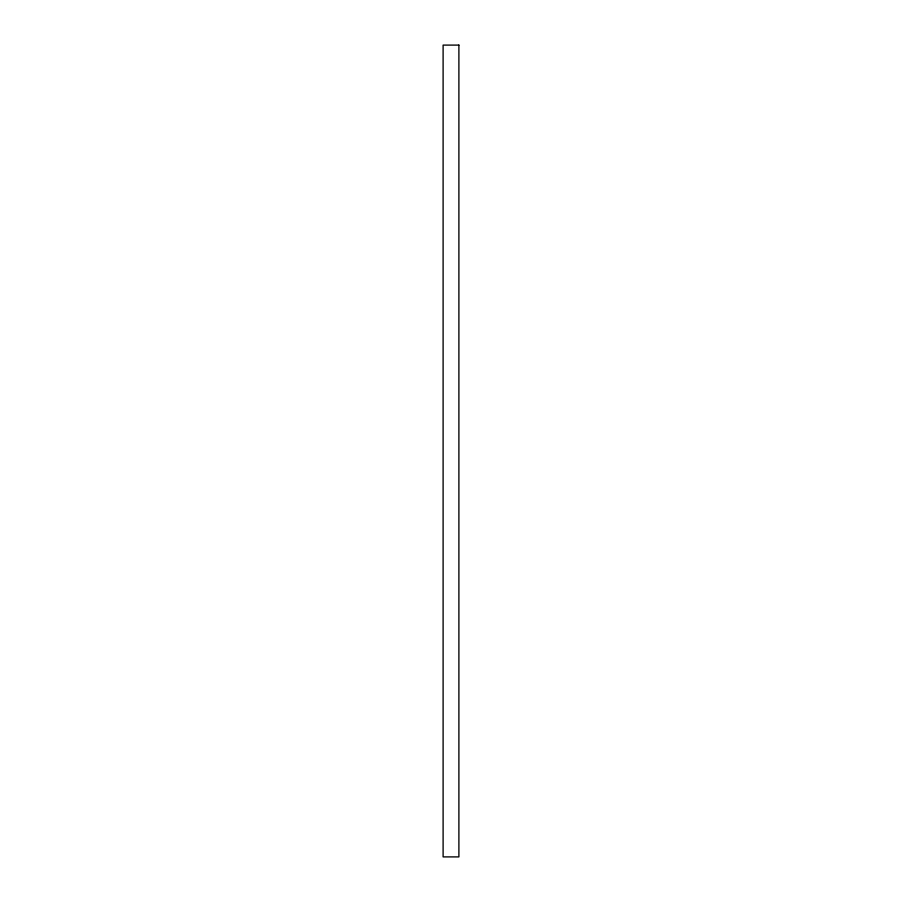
<?xml version="1.0" encoding="UTF-8"?>
<svg xmlns="http://www.w3.org/2000/svg" width="902" height="902" viewBox="0 0 902 902"><rect width="100%" height="100%" fill="white"/><g stroke="black" fill="none" stroke-linecap="round" stroke-linejoin="round"><path stroke-width="1.35" d="M458.892 45.1L443.107 45.1L443.107 856.9L458.892 856.9L458.892 45.1"/></g></svg>
